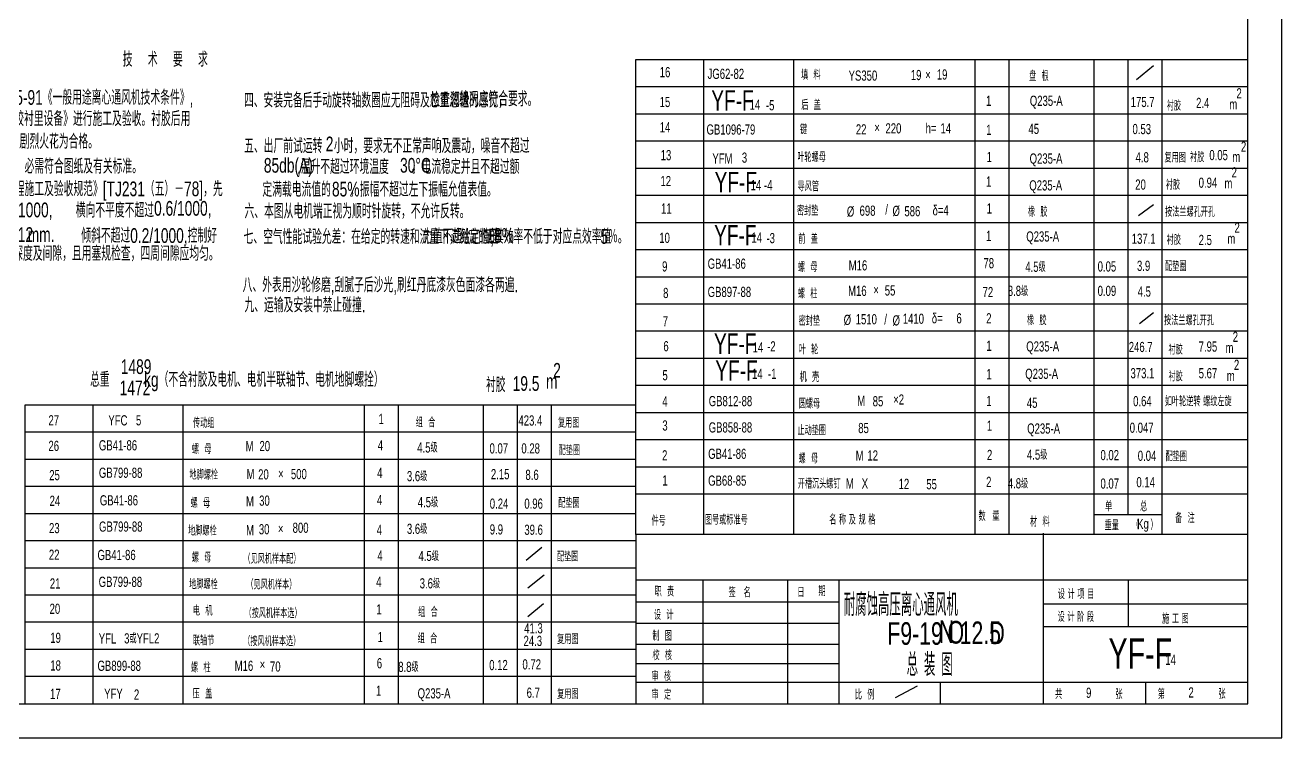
# Model space of a CAD drawing. Extents: x -665 to 8245, y -1077 to 5223.
# Drawn here: x 2693 to 8245, y -1077 to 2073 of the extents above; entities that cross this region are included whole.
import ezdxf

# ---------------------------------------------------------------- set-up
doc = ezdxf.new("R2010")
doc.units = 0
doc.layers.get('0').update_dxf_attribs({"color": 5})
doc.styles.add('CH', font='pdatxt.shx', dxfattribs={"width": 0.7, "bigfont": 'gbcbig.shx'})

# ---------------------------------------------------------------- blocks, each defined once
blk = doc.blocks.new('图号')
at = {"color": 3, "style": 'CH', "width": 0.7}
blk.add_text('YF-F   ', height=6, dxfattribs=at).set_placement((-11.25, -2.57))

msp = doc.modelspace()

# ---------------------------------------------------------------- linework, layer by layer
at = {"color": 5}
for p, q in [((8245.5, -1076.6), (8245.5, 5223.4)), ((8095.5, -926.6), (8095.5, 5073.4)), ((5390.9, 1921.7), (8090.9, 1921.7)), ((5390.9, -178.3), (5390.9, 1921.7)), ((5690.9, -178.3), (5690.9, 1921.7)), ((6089.2, -176.2), (6089.2, 1921.7)), ((6890.9, -178.3), (6890.9, 1921.7)), ((7040.9, -178.3), (7040.9, 1921.7)), ((7415.9, -178.3), (7415.9, 1921.7)), ((7565.9, -88.9), (7565.9, 1921.7)), ((7677.8, 1893.8), (7602.7, 1832)), ((7715.9, -178.3), (7715.9, 1921.7)), ((5390.9, 1801.7), (8090.9, 1801.7)), ((5390.9, 1681.7), (8090.9, 1681.7)), ((5390.9, 1561.7), (8090.9, 1561.7)), ((5390.9, 1441.7), (8090.9, 1441.7)), ((5390.9, 1321.7), (8090.9, 1321.7)), ((7677.8, 1279.6), (7611.5, 1231)), ((5390.9, 1201.7), (8090.9, 1201.7)), ((5390.9, 1081.7), (8090.9, 1081.7)), ((5390.9, 961.7), (8090.9, 961.7)), ((5390.9, 841.7), (8090.9, 841.7)), ((7677.8, 802.4), (7615.9, 753.8)), ((5390.9, 721.7), (8090.9, 721.7)), ((5390.9, 601.7), (8090.9, 601.7)), ((5390.9, 481.7), (8090.9, 481.7)), ((2693, 395.5), (5393, 395.5)), ((2693, -926.6), (2693, 395.5)), ((2993, -926.6), (2993, 395.5)), ((3391.3, -926.6), (3391.3, 395.5)), ((4193, -926.6), (4193, 395.5)), ((4343, -926.6), (4343, 395.5)), ((4718, -926.6), (4718, 395.5)), ((4868, -926.6), (4868, 395.5)), ((5018, -926.6), (5018, 395.5)), ((5390.9, 361.7), (8090.9, 361.7)), ((2693, 275.5), (5393, 275.5)), ((5390.9, 241.7), (8090.9, 241.7)), ((2693, 155.5), (5393, 155.5)), ((5390.9, 121.7), (8090.9, 121.7)), ((2693, 35.5), (5393, 35.5)), ((5390.9, 1.7), (8090.9, 1.7)), ((2693, -84.5), (5393, -84.5)), ((7415.9, -88.9), (7715.9, -88.9)), ((2693, -204.5), (5393, -204.5)), ((8095.5, -178.3), (5390.9, -178.3)), ((5390.9, -178.3), (5390.9, -928.3)), ((7190.3, -172.2), (7190.3, -926.6)), ((4975.3, -235.7), (4906.7, -293)), ((2693, -324.5), (5393, -324.5)), ((4986.8, -357.8), (4914.3, -415.1)), ((5390.9, -378.4), (8095.5, -378.4)), ((5687.6, -377.3), (5687.6, -926.6)), ((6061.1, -381.1), (6061.1, -926.6)), ((6287.7, -378.4), (6287.7, -926.4)), ((7565.9, -380), (7565.9, -584.3)), ((2693, -444.5), (5393, -444.5)), ((4983, -483.8), (4914.3, -541)), ((5390.9, -475), (6289.6, -475)), ((7190.3, -483.6), (8095.5, -483.6)), ((2693, -564.5), (5393, -564.5)), ((5390.9, -569.8), (6287.7, -569.8)), ((7190.3, -584.7), (8095.5, -584.7)), ((5390.7, -662.2), (6287.4, -662.2)), ((2693, -684.5), (5393, -684.5)), ((5390.9, -747.6), (6287.7, -747.6)), ((2693, -804.5), (5393, -804.5)), ((5390.9, -830.6), (7197.1, -830.6)), ((7190.3, -830.6), (8095.5, -830.6)), ((7642.3, -830.6), (7642.3, -926.8)), ((6634.7, -848.2), (6537.1, -900.1)), ((6736.4, -833), (6736.4, -925.6)), ((-289.5, -926.6), (8095.5, -926.6)), ((-664.5, -1076.6), (8245.5, -1076.6))]:
    msp.add_line(p, q, dxfattribs=at)

# ---------------------------------------------------------------- block references
for p, xscale, yscale, zscale in [((5893.4, 1734.4), 15, 15, 15), ((5908, 1373.4), 15, 15, 15), ((5906.1, 1138.7), 15, 15, 15), ((5905.4, 659.1), 15, 15, 15), ((5911.3, 540.2), 15, 15, 15), ((7732.6, -713.6), 22.5, 22.5, 22.5)]:
    msp.add_blockref('图号', p, dxfattribs=dict(at, xscale=xscale, yscale=yscale, zscale=zscale))

# ---------------------------------------------------------------- texts
at = {"color": 5, "style": 'CH', "width": 0.7}
for s, height, p in [('技    术    要    求', 65, (3124.3, 1889.5)), ('16', 45, (5496.8, 1843.1)), ('JG62-82', 45, (5708.1, 1835.8)), ('填  料', 45, (6120.9, 1831.6)), ('YS350', 45, (6331.3, 1827.8)), ('19', 45, (6606.2, 1830.4)), ('×', 45, (6669.5, 1831)), ('19', 45, (6720.8, 1832.7)), ('盘  根', 45, (7128.9, 1826.4)), ('一、本机机件按 GB/T13275-91《一般用途离心通风机技术条件》,', 65, (2052.5, 1721.3)), ('四、安装完备后手动旋转轴数圈应无阻碍及忽重忽轻的感觉，', 65, (3659.9, 1708.6)), ('检查润滑', 65, (4483.3, 1711)), ('状况应符合要求。', 65, (4610.4, 1714.8)), ('2', 45, (8044.9, 1749.6)), ('15', 45, (5496.4, 1711.4)), ('14', 45, (5893.8, 1699.3)), ('-5', 45, (5966, 1696.9)), ('后  盖', 45, (6122.1, 1698.8)), ('1', 45, (6938.5, 1716.5)), ('Q235-A', 45, (7131.9, 1716.5)), ('175.7', 45, (7577.7, 1711.3)), ('衬胶', 45, (7737.2, 1695.4)), ('2.4', 45, (7866.5, 1707)), ('m', 45, (8013.2, 1701.2)), ('衬层按 HGJ32-90《橡胶衬里设备》进行施工及验收。衬胶后用', 65, (2134.6, 1627.3)), ('14', 45, (5496.8, 1599.7)), ('GB1096-79', 45, (5703.5, 1589.6)), ('键', 45, (6116.3, 1590.8)), ('22', 45, (6363.3, 1590.1)), ('×', 45, (6445, 1597.6)), ('220', 45, (6494.2, 1594.7)), ('h=', 45, (6671.4, 1595.4)), ('14', 45, (6737.2, 1594.9)), ('1', 45, (6939.3, 1588.5)), ('45', 45, (7125.9, 1592.6)), ('0.53', 45, (7585.5, 1591.6)), ('电火花检漏仪检查，不发生剧烈火花为合格。', 65, (2150.2, 1526.9)), ('五、出厂前试运转   小时，要求无不正常声响及震动，噪音不超过', 65, (3660.7, 1507.4)), ('2', 65, (4021.2, 1515.9)), ('2', 45, (8064.7, 1513.9)), ('13', 45, (5501, 1476.3)), ('YFM  ', 45, (5729.5, 1461.4)), ('3', 45, (5859.6, 1465.4)), ('叶轮螺母', 45, (6104.6, 1468)), ('1', 45, (6941, 1468.2)), ('Q235-A', 45, (7131, 1461.3)), ('4.8', 45, (7599.2, 1466.8)), ('复用图', 45, (7726.8, 1466.1)), ('衬胶', 45, (7840, 1467.8)), ('0.05', 45, (7925.1, 1476.5)), ('m', 45, (8026.6, 1468.7)), ('二、组装前检查各零部件及基础，必需符合图纸及有关标准。', 65, (2042.2, 1417.1)), ('85db(A)', 65, (3747.7, 1421.3)), ('           ,温升不超过环境温度      。电流稳定并且不超过额', 65, (3707.9, 1415.1)), ('30%%dC', 65, (4349.5, 1421.3)), ('2', 45, (8023.4, 1400.2)), ('三、施工遵照《机械设备安装工程施工及验收规范》[TJ231（五）－78]，先', 65, (2041.8, 1317.3)), ('12', 45, (5500, 1361.7)), ('14', 45, (5898.3, 1343.6)), ('-4', 45, (5957.7, 1343.4)), ('导风管', 45, (6105.8, 1339.2)), ('1', 45, (6938.4, 1359.6)), ('Q235-A', 45, (7129.6, 1342.7)), ('20', 45, (7597.6, 1346.3)), ('衬胶', 45, (7733.1, 1346.1)), ('0.94', 45, (7877.9, 1354.5)), ('定满载电流值的     ，振幅不超过左下振幅允值表值。', 65, (3741.2, 1314.6)), ('85%', 65, (4048.6, 1316.1)), ('m', 45, (7991.6, 1351.8)), ('0.2/1000,', 65, (2560.1, 1224.1)), ('横向不平度不超过', 65, (2916.7, 1223)), ('0.6/1000,', 65, (3262.7, 1231.1)), ('六、本图从电机端正视为顺时针旋转，不允许反转。', 65, (3662.1, 1218.6)), ('11', 45, (5502.6, 1240.3)), ('密封垫', 45, (6103.2, 1231.6)), ('/', 45, (6493.3, 1236)), ('δ=4', 45, (6702.2, 1232.7)), ('1', 45, (6941.6, 1240.8)), ('%%C', 45, (6323.6, 1227.2)), ('698', 45, (6379.8, 1230.8)), ('%%C', 45, (6525.2, 1229.9)), ('586', 45, (6577.8, 1228.5)), ('橡  胶', 45, (7123.6, 1226.5)), ('按法兰螺孔开孔', 45, (7729.6, 1226.4)), ('超过     mm.', 65, (2533.4, 1115.3)), ('0.12', 65, (2609.9, 1115.3)), ('倾斜不超过0.2/1000,控制好', 65, (2941.1, 1110.9)), ('七、空气性能试验允差：在给定的转速和流量下，测定的压', 65, (3658, 1105.4)), ('力值不超', 65, (4450.9, 1107.8)), ('过给定值的', 65, (4573.4, 1106.7)), ('%%p8%', 65, (4731.2, 1111.3)), ('      ,其效率不低于对应点效率值', 65, (4646, 1106.6)), ('5％。', 65, (5234.7, 1106.9)), ('2', 45, (8036.3, 1155.7)), ('10', 45, (5494.8, 1110.8)), ('14', 45, (5901.9, 1112.1)), ('-3', 45, (5968.2, 1109.6)), ('前  盖', 45, (6109.1, 1107.1)), ('1', 45, (6938.4, 1119.4)), ('Q235-A', 45, (7116.2, 1116.8)), ('137.1', 45, (7582.2, 1107)), ('衬胶', 45, (7736.5, 1102.7)), ('2.5', 45, (7877.9, 1101.5)), ('m', 45, (8004.6, 1107.3)), ('导风管前端和叶轮进口插入深度及间隙，且用塞规检查，四周间隙应均匀。', 65, (2121.7, 1031.8)), ('9', 45, (5507.1, 984.6)), ('GB41-86', 45, (5708.6, 996.7)), ('螺  母', 45, (6107.2, 982.1)), ('M16', 45, (6331.7, 989.1)), ('78', 45, (6927.2, 998.9)), ('4.5级', 45, (7111.9, 982.8)), ('0.05', 45, (7431.6, 984.3)), ('3.9', 45, (7605.4, 987.3)), ('配垫圈', 45, (7729.4, 986.3)), ('八、外表用沙轮修磨,刮腻子后沙光,刷红丹底漆灰色面漆各两遍.', 65, (3654, 892.8)), ('8', 45, (5511.6, 867.2)), ('GB897-88', 45, (5708.6, 871.8)), ('螺  柱', 45, (6107.1, 865.5)), ('M16', 45, (6328.9, 876.7)), ('×', 45, (6440.4, 880.5)), ('55', 45, (6491, 878.3)), ('72', 45, (6923.2, 871.2)), ('     8.8级', 45, (6976, 876.5)), ('0.09', 45, (7431.6, 876.5)), ('4.5', 45, (7608.4, 873.6)), ('九、运输及安装中禁止碰撞.', 65, (3662.1, 803.9)), ('7', 45, (5510, 741.9)), ('密封垫', 45, (6110.5, 744.7)), ('%%C', 45, (6309.5, 748.3)), ('1510', 45, (6362.6, 751.1)), ('/', 45, (6488.9, 750.1)), ('%%C', 45, (6525.5, 746)), ('1410', 45, (6570.6, 753.3)), ('δ=', 45, (6698.7, 755.7)), ('6', 45, (6807.7, 755.3)), ('2', 45, (6939.2, 755.3)), ('橡  胶', 45, (7119.4, 747.2)), ('按法兰螺孔开孔', 45, (7725, 746.9)), ('6', 45, (5512.9, 632)), ('14', 45, (5907.1, 626.8)), ('-2', 45, (5971.4, 631.3)), ('叶  轮', 45, (6110.7, 618)), ('1', 45, (6940.2, 633.9)), ('Q235-A', 45, (7116.2, 631)), ('246.7', 45, (7569, 628.4)), ('衬胶', 45, (7744.5, 617.7)), ('7.95', 45, (7877.9, 630.4)), ('2', 45, (8028.4, 673.4)), ('m', 45, (7996.6, 625)), ('1489', 65, (3115.6, 531.5)), ('2', 65, (5026, 515.3)), ('Q235-A', 45, (7111.7, 509.9)), ('373.1', 45, (7576.7, 512.6)), ('5.67', 45, (7877.9, 512.6)), ('2', 45, (8033.7, 549.5)), ('总重         kg（不含衬胶及电机、电机半联轴节、电机地脚螺拴） ', 65, (2979.9, 474.6)), ('1472', 65, (3110.5, 437.8)), ('衬胶', 65, (4729.2, 451.7)), ('19.5', 65, (4846.9, 457.1)), ('m', 65, (4994.3, 466.9)), ('5', 45, (5508.7, 503.9)), ('14', 45, (5904.8, 510)), ('-1', 45, (5974.9, 509.8)), ('机  壳', 45, (6114.7, 496.3)), ('1', 45, (6939.9, 508.2)), ('衬胶', 45, (7744.5, 499.2)), ('m', 45, (8001.9, 501.1)), ('4', 45, (5508.1, 387.8)), ('GB812-88', 45, (5713.2, 389.3)), ('圆螺母', 45, (6111.3, 379)), ('M', 45, (6369.2, 390.8)), ('85', 45, (6437.7, 388.5)), ('×2', 45, (6528.2, 396.4)), ('1', 45, (6939.6, 389.9)), ('45', 45, (7118.8, 381.9)), ('0.64', 45, (7588.3, 389.1)), ('如叶轮逆转 螺纹左旋', 45, (7728.4, 389)), ('27', 45, (2796, 304.4)), ('YFC', 45, (3060.8, 304.2)), ('5', 45, (3182.6, 304.5)), ('传动组', 45, (3434.7, 293.5)), ('1', 45, (4254.4, 310.7)), ('组  合', 45, (4418.9, 295.8)), ('423.4', 45, (4872.5, 303.7)), ('复用图', 45, (5047.3, 294.3)), ('3', 45, (5508.3, 281.4)), ('GB858-88', 45, (5713.2, 273)), ('止动垫圈', 45, (6105.4, 261.2)), ('85', 45, (6373.8, 270.3)), ('1', 45, (6942, 280.6)), ('Q235-A', 45, (7120.3, 268.1)), ('0.047', 45, (7573.3, 271.6)), ('26', 45, (2796, 191.4)), ('GB41-86', 45, (3019, 193.9)), ('螺  母', 45, (3429.9, 177.8)), ('M', 45, (3667.1, 189.9)), ('20', 45, (3728.4, 190.6)), ('4', 45, (4250.9, 193.7)), ('4.5级', 45, (4425.4, 184.3)), ('0.07', 45, (4744.8, 180.3)), ('0.28', 45, (4885.6, 180.3)), ('配垫圈', 45, (5050.2, 172.6)), ('2', 45, (5507, 149.5)), ('GB41-86', 45, (5710.7, 156.5)), ('螺  母', 45, (6110, 136.6)), ('M', 45, (6362.4, 148.2)), ('12', 45, (6414.4, 148.9)), ('2', 45, (6942.6, 151.4)), ('4.5级', 45, (7119.2, 152.8)), ('0.02', 45, (7444, 150.6)), ('0.04', 45, (7608.8, 147.6)), ('配垫圈', 45, (7731.7, 145.9)), ('GB799-88', 45, (3019, 72.7)), ('地脚螺栓', 45, (3419.3, 64.6)), ('M', 45, (3671.5, 67.4)), ('20', 45, (3722.5, 65.5)), ('500', 45, (3867.2, 66.8)), ('4', 45, (4248.4, 72.3)), ('2.15', 45, (4750.8, 66.5)), ('25', 45, (2799.5, 62.2)), ('×', 45, (3810.6, 67.8)), ('   3.6级', 45, (4344.6, 57.8)), ('8.6', 45, (4903.5, 63.5)), ('1', 45, (5508.3, 38.6)), ('GB68-85', 45, (5710.7, 37.9)), ('开槽沉头螺钉  M   X', 45, (6106.6, 25)), ('12', 45, (6552.3, 23.4)), ('55', 45, (6674.6, 22.1)), ('2', 45, (6938.9, 32.3)), ('     4.8级', 45, (6976, 25.9)), ('0.07', 45, (7444, 24.9)), ('0.14', 45, (7602.8, 30.9)), ('24', 45, (2801.1, -51.4)), ('GB41-86', 45, (3023, -49.3)), ('螺  母', 45, (3424.2, -60.1)), ('M', 45, (3668.9, -53.4)), ('30', 45, (3726.9, -50.7)), ('4', 45, (4247.3, -48)), ('4.5级', 45, (4427.7, -57.3)), ('0.24', 45, (4745.9, -63.9)), ('0.96', 45, (4898.6, -63.9)), ('配垫圈', 45, (5048.3, -60)), ('单', 45, (7464.5, -75.4)), ('总', 45, (7619.4, -75.4)), ('件号', 45, (5460.6, -138.4)), ('图号或标准号', 45, (5696.5, -134.7)), ('名 称 及 规 格', 45, (6245.6, -133.8)), ('数', 45, (6905.2, -118.4)), ('量', 45, (6966.4, -116.8)), ('材  料', 45, (7133, -143.2)), ('重量', 45, (7462.2, -159)), ('（', 45, (7582.2, -156.1)), ('K', 45, (7606.2, -154.2)), ('）', 45, (7665, -157.3)), ('备  注', 45, (7774.2, -126.6)), ('23', 45, (2798.5, -171.8)), ('GB799-88', 45, (3019.5, -165.3)), ('地脚螺栓', 45, (3413.1, -182.6)), ('M', 45, (3669.2, -180.8)), ('30', 45, (3725.6, -177)), ('×', 45, (3809.9, -175)), ('800', 45, (3874.9, -170.4)), ('4', 45, (4246.3, -180)), ('   3.6级', 45, (4344.6, -175.1)), ('9.9', 45, (4745.9, -177.7)), ('39.6', 45, (4898.6, -179.2)), ('g', 45, (7634.2, -152.3)), ('22', 45, (2797.9, -289.6)), ('GB41-86', 45, (3012.7, -290.8)), ('螺  母', 45, (3428.9, -301.2)), ('（见风机样本配）', 45, (3657.5, -306.8)), ('4', 45, (4249.3, -293.5)), ('4.5级', 45, (4431, -295.1)), ('配垫圈', 45, (5042.8, -297.1)), ('21', 45, (2802.1, -416.5)), ('GB799-88', 45, (3017.9, -409.4)), ('地脚螺栓', 45, (3417.8, -419.5)), ('（见风机样本）', 45, (3670.7, -420.8)), ('4', 45, (4244.1, -409.1)), ('3.6级', 45, (4436.3, -416.1)), ('职  责', 45, (5474.3, -451.5)), ('签   名', 45, (5800.9, -455.5)), ('日', 45, (6104.7, -455.3)), ('期', 45, (6198, -449.6)), ('耐腐蚀高压离心通风机', 100, (6310, -538.2)), ('设 计 项 目', 45, (7255.4, -463.2)), ('20', 45, (2801.1, -528.6)), ('电  机', 45, (3434.2, -536.4)), ('（按风机样本选）', 45, (3662.4, -547.3)), ('1', 45, (4245.1, -531.1)), ('组  合', 45, (4429.3, -541.9)), ('设  计', 45, (5471.1, -554.9)), ('设 计 阶 段', 45, (7254.6, -563.6)), ('施 工 图', 45, (7716.1, -571.9)), ('3或YFL2', 45, (3130.5, -659.3)), ('1', 45, (4250.3, -653.5)), ('组  合', 45, (4427.3, -659.2)), ('41.3', 45, (4897.9, -614.8)), ('制  图', 45, (5464.3, -647.2)), ('F9-19', 100, (6502.6, -665.4)), ('N', 100, (6730.3, -657.8)), ('O', 100, (6768.9, -659.8)), ('12.5', 100, (6822.1, -662.2)), ('D', 100, (6953.9, -662.4)), ('19', 45, (2804.1, -656.7)), ('YFL', 45, (3018.3, -660)), ('联轴节', 45, (3434.2, -668.3)), ('（按风机样本选）', 45, (3656.6, -671.2)), ('24.3', 45, (4895, -670.6)), ('复用图', 45, (5043.3, -662)), ('校  核', 45, (5464.7, -733.5)), ('总 装 图', 100, (6587.8, -803.3)), ('14', 45, (7730.5, -754)), ('18', 45, (2804.1, -779.1)), ('GB899-88', 45, (3012.7, -780.5)), ('螺  柱', 45, (3425.9, -787.8)), ('M16', 45, (3618.8, -780.5)), ('×', 45, (3729.1, -775)), ('70', 45, (3774.8, -783.7)), ('6', 45, (4246.7, -769.2)), ('      8.8级', 45, (4271.1, -785.1)), ('0.12', 45, (4743.4, -777.3)), ('0.72', 45, (4890.2, -774.3)), ('审  核', 45, (5460.3, -825.7)), ('17', 45, (2803.1, -904.6)), ('YFY', 45, (3042.2, -903.8)), ('2', 45, (3173.7, -907.7)), ('压  盖', 45, (3433.2, -903.3)), ('1', 45, (4243.1, -890.6)), ('Q235-A', 45, (4427.1, -902.3)), ('6.7', 45, (4908.8, -899.5)), ('复用图', 45, (5043.4, -904.4)), ('审  定', 45, (5460.7, -907.7)), ('比  例', 45, (6359, -907.7)), ('共', 45, (7243.3, -904.7)), ('9', 45, (7380.5, -899.9)), ('张', 45, (7509.9, -905.5)), ('第', 45, (7697.1, -904.7)), ('2', 45, (7832.8, -898.2)), ('张', 45, (7965.2, -904))]:
    msp.add_text(s, height=height, dxfattribs=at).set_placement(p)

doc.saveas('drawing.dxf')
